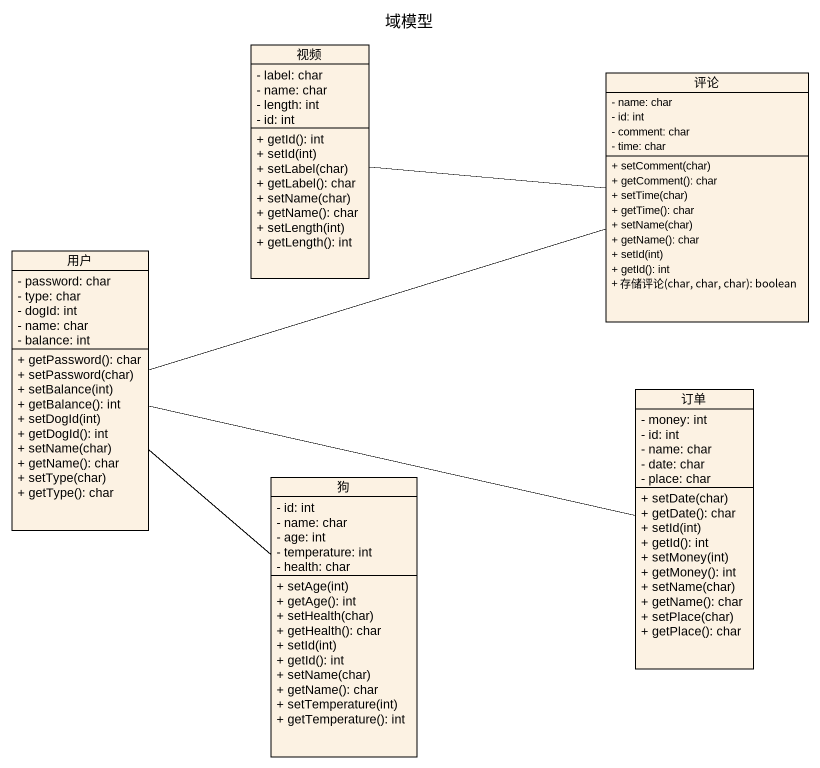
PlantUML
@startuml
title 域模型
hide circle
hide empty members
skinparam classAttributeIconSize 0
class 视频 {
  - label: char
  - name: char
  - length: int
  - id: int
  + getId(): int
  + setId(int)
  + setLabel(char)
  + getLabel(): char
  + setName(char)
  + getName(): char
  + setLength(int)
  + getLength(): int
}
class 评论 {
  - name: char
  - id: int
  - comment: char
  - time: char
  + setComment(char)
  + getComment(): char
  + setTime(char)
  + getTime(): char
  + setName(char)
  + getName(): char
  + setId(int)
  + getId(): int
  + 存储评论(char, char, char): boolean
}
class 用户 {
  - password: char
  - type: char
  - dogId: int
  - name: char
  - balance: int
  + getPassword(): char
  + setPassword(char)
  + setBalance(int)
  + getBalance(): int
  + setDogId(int)
  + getDogId(): int
  + setName(char)
  + getName(): char
  + setType(char)
  + getType(): char
}
class 订单 {
  - money: int
  - id: int
  - name: char
  - date: char
  - place: char
  + setDate(char)
  + getDate(): char
  + setId(int)
  + getId(): int
  + setMoney(int)
  + getMoney(): int
  + setName(char)
  + getName(): char
  + setPlace(char)
  + getPlace(): char
}
class 狗 {
  - id: int
  - name: char
  - age: int
  - temperature: int
  - health: char
  + setAge(int)
  + getAge(): int
  + setHealth(char)
  + getHealth(): char
  + setId(int)
  + getId(): int
  + setName(char)
  + getName(): char
  + setTemperature(int)
  + getTemperature(): int
}
评论 -left- 视频
用户 -right- 评论
用户 -- 狗
订单 -left- 用户
@enduml
